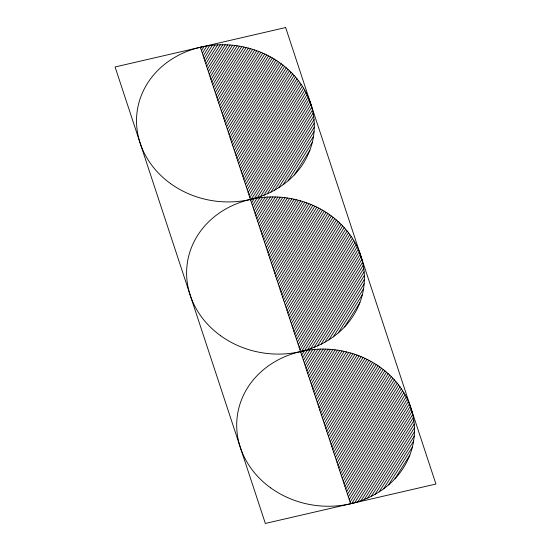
<?xml version="1.0" encoding="UTF-8"?>
<svg xmlns="http://www.w3.org/2000/svg" width="551" height="551" viewBox="0 0 551 551"><rect width="100%" height="100%" fill="white"/><g stroke="black" fill="none" stroke-linecap="round" stroke-linejoin="round"><path stroke-width="0.83" d="M200.612 48.013L201.205 47.069M201.48 50.637L204.097 46.47M202.341 53.261L206.921 45.981M203.202 55.885L209.69 45.581M204.07 58.509L212.397 45.265M204.931 61.133L215.062 45.024M205.798 63.758L217.679 44.865M206.659 66.382L220.255 44.776M207.527 69.006L222.783 44.748M208.388 71.63L225.276 44.783M209.256 74.254L227.728 44.879M210.117 76.885L230.146 45.03M210.978 79.509L232.529 45.244M211.846 82.133L234.884 45.506M212.707 84.758L237.199 45.816M213.574 87.382L239.485 46.181M214.435 90.006L241.744 46.587M215.303 92.63L243.969 47.049M216.164 95.254L246.166 47.551M217.032 97.878L248.343 48.095M217.893 100.502L250.485 48.688M218.761 103.127L252.599 49.321M219.622 105.758L254.686 50.003M220.483 108.382L256.745 50.72M221.35 111.006L258.784 51.484M222.211 113.63L260.795 52.283M223.079 116.254L262.779 53.13M223.94 118.878L264.742 54.012M224.808 121.502L266.67 54.935M225.669 124.127L268.578 55.899M226.537 126.751L270.465 56.905M227.398 129.375L272.318 57.951M228.259 131.999L274.15 59.033M229.126 134.623L275.961 60.162M229.987 137.254L277.738 61.326M230.855 139.878L279.495 62.538M231.716 142.502L281.224 63.785M232.584 145.127L282.925 65.08M233.445 147.751L284.598 66.416M234.313 150.375L286.245 67.794M235.174 152.999L287.87 69.219M236.042 155.623L289.454 70.686M236.902 158.247L291.018 72.202M237.763 160.871L292.553 73.765M238.631 163.495L294.048 75.377M239.492 166.126L295.522 77.044M240.36 168.751L296.955 78.759M241.221 171.375L298.36 80.529M242.089 173.999L299.723 82.354M242.95 176.623L301.053 84.234M243.817 179.247L302.347 86.183M244.678 181.871L303.594 88.194M245.539 184.495L304.806 90.268M246.407 187.12L305.97 92.423M247.268 189.744L307.079 94.648M248.136 192.368L308.14 96.962M248.997 194.992L309.145 99.359M249.865 197.623L310.089 101.859M250.726 200.247L310.971 104.463M251.593 202.871L254.266 198.622M254.39 198.422L311.77 107.183M252.454 205.495L257.09 198.126M257.475 197.513L312.493 110.042M253.322 208.12L259.852 197.733M260.657 196.452L313.113 113.045M254.183 210.744L262.565 197.416M263.95 195.219L313.629 116.22M255.044 213.368L265.224 197.182M267.366 193.78L314.022 119.601M255.912 215.992L267.841 197.024M270.94 192.099L314.249 123.231M256.773 218.616L270.417 196.934M274.708 190.102L314.29 127.171M257.641 221.24L272.945 196.907M278.737 187.705L314.07 131.517M258.502 223.864L275.438 196.948M283.124 184.723L313.485 136.441M259.369 226.495L277.89 197.044M288.097 180.811L312.321 142.296M260.23 229.12L280.307 197.203M294.317 174.922L309.903 150.134M261.098 231.744L282.691 197.41M261.959 234.368L285.039 197.671M262.82 236.992L287.353 197.988M263.688 239.616L289.64 198.353M264.549 242.24L291.899 198.759M265.417 244.864L294.124 199.221M266.278 247.489L296.321 199.724M267.145 250.113L298.49 200.275M268.006 252.737L300.632 200.867M268.874 255.368L302.747 201.508M269.735 257.992L304.834 202.183M270.603 260.616L306.893 202.906M271.464 263.24L308.932 203.663M272.325 265.864L310.943 204.469M273.193 268.489L312.927 205.316M274.054 271.113L314.883 206.198M274.921 273.737L316.818 207.121M275.782 276.361L318.726 208.092M276.65 278.985L320.606 209.098M277.511 281.609L322.459 210.145M278.379 284.233L324.291 211.226M279.24 286.864L326.102 212.355M280.101 289.489L327.879 213.526M280.969 292.113L329.636 214.732M281.83 294.737L331.358 215.985M282.697 297.361L333.059 217.28M283.558 299.985L334.739 218.616M284.426 302.609L336.385 219.994M285.287 305.233L338.004 221.419M286.155 307.857L339.588 222.893M287.016 310.482L341.152 224.409M287.884 313.106L342.681 225.972M288.745 315.737L344.182 227.591M289.606 318.361L345.649 229.25M290.473 320.985L347.089 230.965M291.334 323.609L348.487 232.736M292.202 326.233L349.851 234.568M293.063 328.857L351.18 236.448M293.931 331.482L352.475 238.397M294.792 334.106L353.721 240.408M295.66 336.73L354.927 242.488M296.521 339.354L356.091 244.644M297.382 341.978L357.2 246.876M298.249 344.609L358.26 249.19M299.11 347.233L359.266 251.593M299.978 349.857L360.209 254.094M300.839 352.482L361.084 256.697M301.707 355.106L304.434 350.767M304.565 350.56L361.883 259.425M302.568 357.73L307.258 350.278M307.651 349.644L362.599 262.283M303.436 360.354L310.02 349.885M310.84 348.583L363.219 265.293M304.297 362.978L312.727 349.568M314.132 347.344L363.736 268.475M305.164 365.602L315.392 349.341M317.555 345.897L364.115 271.863M306.025 368.226L318.003 349.182M321.13 344.21L364.342 275.5M306.886 370.851L320.572 349.093M324.911 342.205L364.376 279.447M307.754 373.475L323.106 349.072M328.94 339.788L364.149 283.806M308.615 376.106L325.593 349.114M333.341 336.792L363.557 288.752M309.483 378.73L328.045 349.21M338.335 332.845L362.365 294.64M310.344 381.354L330.462 349.368M344.616 326.86L359.893 302.575M311.212 383.978L332.845 349.582M312.073 386.602L335.194 349.844M312.94 389.226L337.508 350.16M313.801 391.851L339.795 350.526M314.662 394.475L342.047 350.939M315.53 397.099L344.272 351.4M316.391 399.723L346.469 351.903M317.259 402.347L348.638 352.454M318.12 404.978L350.78 353.046M318.988 407.602L352.895 353.687M319.849 410.226L354.982 354.362M320.716 412.851L357.041 355.085M321.577 415.475L359.08 355.85M322.445 418.099L361.084 356.655M323.306 420.723L363.068 357.503M324.167 423.347L365.024 358.384M325.035 425.971L366.959 359.314M325.896 428.595L368.867 360.278M326.764 431.219L370.747 361.284M327.625 433.851L372.607 362.331M328.492 436.475L374.432 363.419M329.353 439.099L376.237 364.548M330.221 441.723L378.02 365.719M331.082 444.347L379.77 366.932M331.943 446.971L381.499 368.185M332.811 449.595L383.2 369.48M333.672 452.219L384.873 370.816M334.54 454.844L386.52 372.2M335.401 457.468L388.138 373.626M336.268 460.092L389.722 375.093M337.129 462.716L391.286 376.615M337.997 465.347L392.815 378.179M338.858 467.971L394.316 379.797M339.726 470.595L395.783 381.457M340.587 473.219L397.216 383.179M341.448 475.844L398.614 384.949M342.316 478.468L399.978 386.781M343.177 481.092L401.307 388.669M344.044 483.716L402.595 390.618M344.905 486.34L403.849 392.629M345.773 488.964L405.054 394.709M346.634 491.588L406.211 396.865M347.502 494.219L407.32 399.103M348.363 496.844L408.381 401.417M349.224 499.468L409.379 403.821M350.092 502.092L410.323 406.328M351.731 503.483L411.198 408.938M354.741 502.698L411.99 411.666M357.833 501.782L412.706 414.524M361.015 500.714L413.326 417.541M364.314 499.468L413.835 420.73M367.737 498.021L414.214 424.125M371.326 496.32L414.442 427.769M375.107 494.302L414.462 431.729M379.15 491.878L414.228 436.103M383.565 488.861L413.622 441.062M388.579 484.88L412.41 446.992M394.922 478.791L409.875 455.023M200.364 47.255L350.636 503.745M285.652 27.55L115.076 66.967L265.348 523.45L435.924 484.033L285.652 27.55M270.644 487.849A89.055 78.407 7.3 0 0 413.574 441.344A89.055 78.407 7.3 0 0 292.553 353.797A89.055 78.407 7.3 0 0 270.644 487.849M220.552 335.683A89.055 78.407 7.3 0 0 363.488 289.179A89.055 78.407 7.3 0 0 242.461 201.638A89.055 78.407 7.3 0 0 220.552 335.683M170.466 183.524A89.055 78.407 7.3 0 0 313.395 137.02A89.055 78.407 7.3 0 0 192.368 49.473A89.055 78.407 7.3 0 0 170.466 183.524"/></g></svg>
